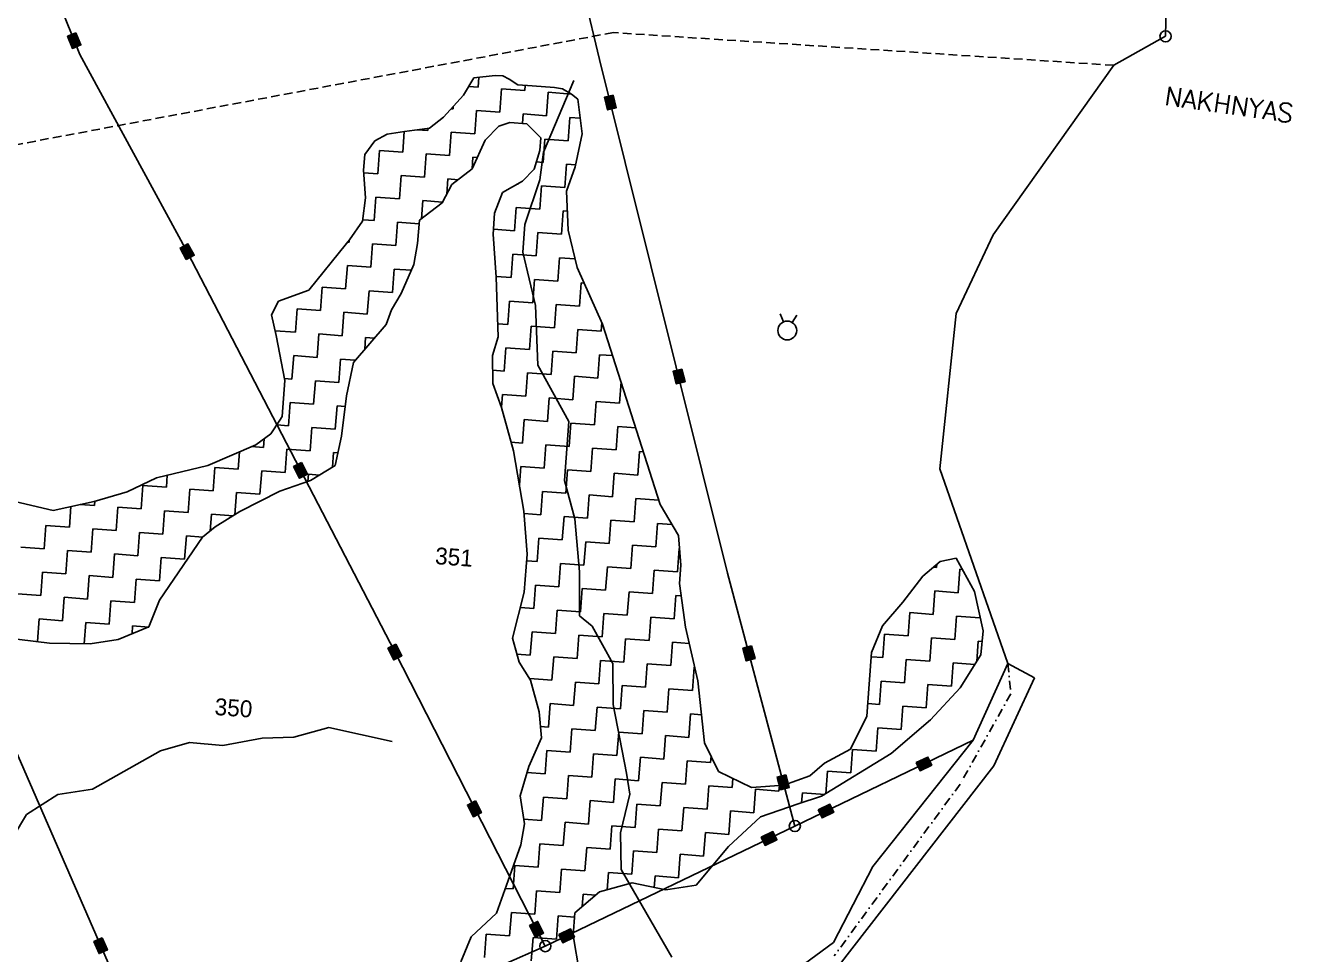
# Model space of a CAD drawing. Header units: metres. Extents: x 318079 to 324759, y 1863980 to 1868406.
# Drawn here: x 324032 to 324759, y 1867039 to 1867573 of the extents above; entities that cross this region are included whole.
import ezdxf

# ---------------------------------------------------------------- set-up
doc = ezdxf.new("R2010")
doc.units = ezdxf.units.M
doc.linetypes.add('DASHDOT', pattern=[1, 0.5, -0.25, 0, -0.25])
doc.linetypes.add('DASHED', pattern=[0.75, 0.5, -0.25])
for name, color, linetype in [('LINE_FOOTPATH', 1, 'DASHED'), ('LINE_WATER', 4, 'Continuous'), ('OFF', 1, 'Continuous'), ('POLY_HATCH', 12, 'Continuous'), ('POLY_PARCEL', 6, 'Continuous'), ('POLY_WATER', 4, 'Continuous'), ('TEXT_MAPOUT', 7, 'Continuous'), ('TEXT_PARCEL', 7, 'Continuous'), ('V_BOUND_LINE', 7, 'Continuous'), ('V_BOUND_STREAM_LINE', 7, 'DASHDOT')]:
    doc.layers.add(name, color=color, linetype=linetype)
doc.styles.get("Standard").update_dxf_attribs({"font": 'simplex.shx'})
doc.styles.add('TEXT_MAP', font='')
doc.styles.get('TEXT_MAP').set_extended_font_data('Kruti Dev 050')

msp = doc.modelspace()

# ---------------------------------------------------------------- hatches: boundary and pattern name
for points in [[(324059.28, 1867560.1), (324064.08, 1867562.06), (324061.25, 1867569), (324056.45, 1867567.05)], [(324366.5, 1867524.77), (324371.53, 1867526.01), (324369.74, 1867533.29), (324364.7, 1867532.05)], [(324125.61, 1867447.79), (324121.05, 1867445.31), (324124.63, 1867438.72), (324129.19, 1867441.2)], [(324405.99, 1867367.34), (324411.02, 1867368.58), (324409.23, 1867375.86), (324404.19, 1867374.62)], [(324189.68, 1867313.14), (324194.29, 1867315.52), (324190.85, 1867322.18), (324186.24, 1867319.81)], [(324243.8, 1867208.8), (324248.41, 1867211.18), (324244.98, 1867217.84), (324240.37, 1867215.47)], [(324446.19, 1867208.18), (324451.2, 1867209.51), (324449.27, 1867216.76), (324444.26, 1867215.43)], [(324552.73, 1867148.31), (324550.48, 1867152.98), (324543.72, 1867149.73), (324545.97, 1867145.06)], [(324465.84, 1867134.21), (324470.85, 1867135.54), (324468.92, 1867142.79), (324463.91, 1867141.46)], [(324289.53, 1867118.69), (324294.14, 1867121.07), (324290.7, 1867127.73), (324286.09, 1867125.35)], [(324496.43, 1867121.21), (324494.18, 1867125.88), (324487.43, 1867122.63), (324489.68, 1867117.96)], [(324463.76, 1867105.48), (324461.51, 1867110.15), (324454.76, 1867106.9), (324457.01, 1867102.23)], [(324326.37, 1867058.54), (324321.76, 1867056.16), (324325.2, 1867049.49), (324329.81, 1867051.87)], [(324347.53, 1867049.52), (324345.28, 1867054.2), (324338.53, 1867050.94), (324340.78, 1867046.27)], [(324074.57, 1867040.07), (324079.33, 1867042.15), (324076.33, 1867049.02), (324071.58, 1867046.95)]]:
    msp.add_hatch(color=256).paths.add_polyline_path(points)

# ---------------------------------------------------------------- linework, layer by layer
for points in [[(324061.25, 1867569), (324064.08, 1867562.06), (324059.28, 1867560.1), (324056.45, 1867567.05)], [(324369.74, 1867533.29), (324371.53, 1867526.01), (324366.5, 1867524.77), (324364.7, 1867532.05)], [(324124.63, 1867438.72), (324121.05, 1867445.31), (324125.61, 1867447.79), (324129.19, 1867441.2)], [(324409.23, 1867375.86), (324411.02, 1867368.58), (324405.99, 1867367.34), (324404.19, 1867374.62)], [(324190.85, 1867322.18), (324194.29, 1867315.52), (324189.68, 1867313.14), (324186.24, 1867319.81)], [(324244.98, 1867217.84), (324248.41, 1867211.18), (324243.8, 1867208.8), (324240.37, 1867215.47)], [(324449.27, 1867216.76), (324451.2, 1867209.51), (324446.19, 1867208.18), (324444.26, 1867215.43)], [(324543.72, 1867149.73), (324550.48, 1867152.98), (324552.73, 1867148.31), (324545.97, 1867145.06)], [(324468.92, 1867142.79), (324470.85, 1867135.54), (324465.84, 1867134.21), (324463.91, 1867141.46)], [(324290.7, 1867127.73), (324294.14, 1867121.07), (324289.53, 1867118.69), (324286.09, 1867125.35)], [(324487.43, 1867122.63), (324494.18, 1867125.88), (324496.43, 1867121.21), (324489.68, 1867117.96)], [(324454.76, 1867106.9), (324461.51, 1867110.15), (324463.76, 1867105.48), (324457.01, 1867102.23)], [(324325.2, 1867049.49), (324321.76, 1867056.16), (324326.37, 1867058.54), (324329.81, 1867051.87)], [(324338.53, 1867050.94), (324345.28, 1867054.2), (324347.53, 1867049.52), (324340.78, 1867046.27)], [(324076.33, 1867049.02), (324079.33, 1867042.15), (324074.57, 1867040.07), (324071.58, 1867046.95)]]:
    msp.add_lwpolyline(points, close=True)
for points in [[(324465.67, 1867407.5), (324467.61, 1867402.95)], [(324475.16, 1867406.8), (324472.57, 1867402.59)]]:
    msp.add_lwpolyline(points)
for centre, radius in [((324686.95, 1867567.02), 3.21), ((324469.74, 1867397.99), 5.4), ((324474.07, 1867113.32), 3.21), ((324330.78, 1867044.33), 3.21)]:
    msp.add_circle(centre, radius)
at = {"layer": 'LINE_FOOTPATH', "ltscale": 10}
for p, q in [((324369.88, 1867569.17), (323943.19, 1867488.98)), ((324657.16, 1867550.37), (324369.88, 1867569.17))]:
    msp.add_line(p, q, dxfattribs=at)
at = {"layer": 'LINE_WATER'}
for p, q in [((324329.75, 1867500.44), (324347.18, 1867541.6)), ((324327.6, 1867484.54), (324329.75, 1867500.44)), ((324318.98, 1867458.81), (324327.6, 1867484.54)), ((324317.82, 1867443.07), (324318.98, 1867458.81)), ((324325.16, 1867412.32), (324317.82, 1867443.07)), ((324326.49, 1867378.17), (324325.16, 1867412.32)), ((324344.27, 1867345.7), (324326.49, 1867378.17)), ((324341.77, 1867311.83), (324344.27, 1867345.7)), ((324347.83, 1867289.81), (324341.77, 1867311.83)), ((324350.39, 1867259.41), (324347.83, 1867289.81)), ((324350.44, 1867233.99), (324350.39, 1867259.41)), ((324357.7, 1867228.18), (324350.44, 1867233.99)), ((324369.57, 1867206.69), (324357.7, 1867228.18)), ((324369.75, 1867183.18), (324369.57, 1867206.69)), ((324377.42, 1867143.78), (324369.75, 1867183.18)), ((324186.35, 1867164.42), (324206.46, 1867169.9)), ((324206.46, 1867169.9), (324242.82, 1867161.9)), ((324109.77, 1867156.61), (324126.45, 1867161.4)), ((324126.45, 1867161.4), (324145.66, 1867159.55)), ((324145.66, 1867159.55), (324168.23, 1867163.71)), ((324168.23, 1867163.71), (324186.35, 1867164.42)), ((324070.82, 1867134.42), (324109.77, 1867156.61)), ((324379.4, 1867131.64), (324377.42, 1867143.78)), ((324032.8, 1867120.01), (324050.89, 1867131.38)), ((324050.89, 1867131.38), (324070.82, 1867134.42)), ((324373.93, 1867109.51), (324379.4, 1867131.64)), ((324025.28, 1867107.04), (324032.8, 1867120.01)), ((324374.29, 1867088.38), (324373.93, 1867109.51)), ((324403.5, 1867037.99), (324374.29, 1867088.38))]:
    msp.add_line(p, q, dxfattribs=at)
at = {"layer": 'OFF'}
msp.add_line((324596.37, 1867206.76), (324611.72, 1867198.38), dxfattribs=at)
at = {"layer": 'POLY_HATCH'}
for p, q in [((324301.91, 1867544.59), (324289.78, 1867543.23)), ((324306.39, 1867544.26), (324301.91, 1867544.59)), ((324310.02, 1867542.49), (324306.39, 1867544.26)), ((324289.78, 1867543.23), (324283.77, 1867533.17)), ((324315.04, 1867539.12), (324310.02, 1867542.49)), ((324323.26, 1867538.51), (324315.04, 1867539.12)), ((324335.97, 1867537.57), (324323.26, 1867538.51)), ((324340.74, 1867536.81), (324335.97, 1867537.57)), ((324345.77, 1867533.81), (324340.74, 1867536.81)), ((324283.77, 1867533.17), (324272.31, 1867520.5)), ((324349.51, 1867530.91), (324345.77, 1867533.81)), ((324351.98, 1867511.04), (324349.51, 1867530.91)), ((324272.31, 1867520.5), (324264.34, 1867514.34)), ((324240.02, 1867510.87), (324232.96, 1867506.89)), ((324249.91, 1867512.4), (324240.02, 1867510.87)), ((324264.34, 1867514.34), (324249.91, 1867512.4)), ((324348, 1867492.06), (324351.98, 1867511.04)), ((324232.96, 1867506.89), (324227.12, 1867499.07)), ((324227.12, 1867499.07), (324226.46, 1867490.11)), ((324226.46, 1867490.11), (324227.55, 1867474.27)), ((324343.02, 1867477.99), (324348, 1867492.06)), ((324227.55, 1867474.27), (324225.81, 1867460.89)), ((324344, 1867455.61), (324343.02, 1867477.99)), ((324225.81, 1867460.89), (324218.26, 1867450.19)), ((324218.26, 1867450.19), (324216.6, 1867448.06)), ((324349, 1867434.24), (324344, 1867455.61)), ((324216.6, 1867448.06), (324195.06, 1867421.13)), ((324363.69, 1867401.65), (324349, 1867434.24)), ((324195.06, 1867421.13), (324177.65, 1867414.78)), ((324177.65, 1867414.78), (324173.59, 1867406.98)), ((324173.59, 1867406.98), (324176.2, 1867395.21)), ((324396.82, 1867298.14), (324363.69, 1867401.65)), ((324176.2, 1867395.21), (324181.26, 1867369.36)), ((324181.26, 1867369.36), (324179.73, 1867348.63)), ((324179.73, 1867348.63), (324178.41, 1867346.41)), ((324178.41, 1867346.41), (324173.2, 1867338.69)), ((324173.2, 1867338.69), (324164.61, 1867332.38)), ((324164.61, 1867332.38), (324137.06, 1867320.52)), ((324137.06, 1867320.52), (324107.54, 1867313.43)), ((324107.54, 1867313.43), (324090.71, 1867305.41)), ((324090.71, 1867305.41), (324071.74, 1867299.86)), ((324048.16, 1867294.65), (324019.66, 1867301.39)), ((324071.74, 1867299.86), (324048.16, 1867294.65)), ((324407.34, 1867280.3), (324396.82, 1867298.14)), ((324408.7, 1867263.14), (324407.34, 1867280.3)), ((324407.93, 1867252.69), (324408.7, 1867263.14)), ((324557.45, 1867265.29), (324547.62, 1867256.83)), ((324566.8, 1867267.23), (324557.45, 1867265.29)), ((324577.22, 1867248.08), (324566.8, 1867267.23)), ((324547.62, 1867256.83), (324536.01, 1867241.94)), ((324411.33, 1867227.5), (324407.93, 1867252.69)), ((324582.13, 1867225.41), (324577.22, 1867248.08)), ((324536.01, 1867241.94), (324524.48, 1867228.35)), ((324418.28, 1867196.8), (324411.33, 1867227.5)), ((324524.48, 1867228.35), (324518.1, 1867213.07)), ((324580.93, 1867211.6), (324582.13, 1867225.41)), ((324518.1, 1867213.07), (324516.75, 1867194.79)), ((324569.02, 1867192.79), (324580.93, 1867211.6)), ((324422.22, 1867161.07), (324418.28, 1867196.8)), ((324516.75, 1867194.79), (324515.4, 1867176.51)), ((324551.88, 1867174.36), (324569.02, 1867192.79)), ((324515.4, 1867176.51), (324506.11, 1867157.51)), ((324529.42, 1867155.02), (324551.88, 1867174.36)), ((324430.22, 1867144.73), (324422.22, 1867161.07)), ((324489.47, 1867130.4), (324529.42, 1867155.02)), ((324506.11, 1867157.51), (324491.05, 1867149.43)), ((324449.26, 1867135.45), (324430.22, 1867144.73)), ((324491.05, 1867149.43), (324482.63, 1867142.18)), ((324467.76, 1867136.71), (324449.26, 1867135.45)), ((324482.63, 1867142.18), (324467.76, 1867136.71)), ((324476, 1867126.14), (324489.47, 1867130.4)), ((324454.4, 1867118.55), (324476, 1867126.14)), ((324436.05, 1867101.53), (324454.4, 1867118.55)), ((324417.32, 1867079.28), (324436.05, 1867101.53)), ((324361.81, 1867075.5), (324380.6, 1867080.68)), ((324380.6, 1867080.68), (324400.03, 1867076.62)), ((324400.03, 1867076.62), (324417.32, 1867079.28)), ((324347.77, 1867063.41), (324361.81, 1867075.5)), ((324346.81, 1867050.35), (324347.77, 1867063.41)), ((324350.5, 1867029.08), (324346.81, 1867050.35))]:
    msp.add_line(p, q, dxfattribs=at)
at = {"layer": 'POLY_HATCH', "linetype": 'Continuous', "ltscale": 10}
for p, q in [((324286.78, 1867538.22), (324292.22, 1867537.81)), ((324292.22, 1867537.81), (324292.64, 1867543.55)), ((324304.66, 1867523.39), (324305.65, 1867536.82)), ((324305.65, 1867536.82), (324319.08, 1867535.83)), ((324319.08, 1867535.83), (324319.3, 1867538.8)), ((324331.52, 1867521.41), (324332.51, 1867534.84)), ((324332.51, 1867534.84), (324345.67, 1867533.87)), ((324276.79, 1867525.45), (324277.8, 1867525.37)), ((324277.8, 1867525.37), (324277.89, 1867526.67)), ((324290.24, 1867510.95), (324291.23, 1867524.38)), ((324291.23, 1867524.38), (324304.66, 1867523.39)), ((324317.68, 1867516.88), (324318.09, 1867522.4)), ((324318.09, 1867522.4), (324331.52, 1867521.41)), ((324343.96, 1867506.99), (324344.96, 1867520.42)), ((324344.96, 1867520.42), (324350.87, 1867519.98)), ((324248.95, 1867500.49), (324249.83, 1867512.38)), ((324257.25, 1867513.38), (324263.37, 1867512.93)), ((324263.37, 1867512.93), (324263.47, 1867514.22)), ((324275.81, 1867498.51), (324276.8, 1867511.94)), ((324276.8, 1867511.94), (324290.24, 1867510.95)), ((324329.54, 1867494.55), (324330.53, 1867507.98)), ((324330.53, 1867507.98), (324343.96, 1867506.99)), ((324234.53, 1867488.05), (324235.52, 1867501.48)), ((324235.52, 1867501.48), (324248.95, 1867500.49)), ((324261.39, 1867486.07), (324262.38, 1867499.5)), ((324262.38, 1867499.5), (324275.81, 1867498.51)), ((324288.75, 1867490.8), (324289.25, 1867497.52)), ((324289.25, 1867497.52), (324291.71, 1867497.34)), ((324325.62, 1867494.84), (324329.54, 1867494.55)), ((324341.98, 1867480.12), (324342.97, 1867493.56)), ((324342.97, 1867493.56), (324348.23, 1867493.17)), ((324226.56, 1867488.64), (324234.53, 1867488.05)), ((324246.97, 1867473.63), (324247.96, 1867487.06)), ((324247.96, 1867487.06), (324261.39, 1867486.07)), ((324274.18, 1867476.41), (324274.82, 1867485.08)), ((324274.82, 1867485.08), (324280.69, 1867484.64)), ((324314.72, 1867482.14), (324315.12, 1867482.11)), ((324315.12, 1867482.11), (324315.14, 1867482.37)), ((324327.56, 1867467.68), (324328.55, 1867481.12)), ((324328.55, 1867481.12), (324341.98, 1867480.12)), ((324232.55, 1867461.18), (324233.54, 1867474.62)), ((324233.54, 1867474.62), (324246.97, 1867473.63)), ((324259.63, 1867462.19), (324260.4, 1867472.64)), ((324260.4, 1867472.64), (324271.71, 1867471.8)), ((324313.14, 1867455.24), (324314.13, 1867468.67)), ((324314.13, 1867468.67), (324327.56, 1867467.68)), ((324340, 1867453.26), (324340.99, 1867466.69)), ((324340.99, 1867466.69), (324343.52, 1867466.51)), ((324225.91, 1867461.67), (324232.55, 1867461.18)), ((324244.99, 1867446.76), (324245.98, 1867460.19)), ((324245.98, 1867460.19), (324258.32, 1867459.28)), ((324218.12, 1867448.74), (324218.23, 1867450.15)), ((324300.99, 1867456.14), (324313.14, 1867455.24)), ((324325.58, 1867440.82), (324326.57, 1867454.25)), ((324326.57, 1867454.25), (324340, 1867453.26)), ((324217.18, 1867448.81), (324218.12, 1867448.74)), ((324230.57, 1867434.32), (324231.56, 1867447.75)), ((324231.56, 1867447.75), (324244.99, 1867446.76)), ((324216.14, 1867421.88), (324217.13, 1867435.31)), ((324217.13, 1867435.31), (324230.57, 1867434.32)), ((324311.16, 1867428.38), (324312.15, 1867441.81)), ((324312.15, 1867441.81), (324325.58, 1867440.82)), ((324338.02, 1867426.4), (324339.01, 1867439.83)), ((324339.01, 1867439.83), (324347.84, 1867439.18)), ((324243.01, 1867419.9), (324244, 1867433.33)), ((324244, 1867433.33), (324253.93, 1867432.6)), ((324302.62, 1867429.01), (324311.16, 1867428.38)), ((324323.6, 1867413.96), (324324.59, 1867427.39)), ((324324.59, 1867427.39), (324338.02, 1867426.4)), ((324201.72, 1867409.44), (324202.71, 1867422.87)), ((324202.71, 1867422.87), (324216.14, 1867421.88)), ((324228.58, 1867407.46), (324229.58, 1867420.89)), ((324229.58, 1867420.89), (324243.01, 1867419.9)), ((324350.46, 1867411.97), (324351.45, 1867425.41)), ((324351.45, 1867425.41), (324353.03, 1867425.29)), ((324309.18, 1867401.51), (324310.17, 1867414.95)), ((324310.17, 1867414.95), (324323.6, 1867413.96)), ((324336.04, 1867399.53), (324337.03, 1867412.96)), ((324337.03, 1867412.96), (324350.46, 1867411.97)), ((324187.3, 1867397), (324188.29, 1867410.43)), ((324188.29, 1867410.43), (324201.72, 1867409.44)), ((324214.16, 1867395.01), (324215.15, 1867408.45)), ((324215.15, 1867408.45), (324228.58, 1867407.46)), ((324303.53, 1867401.93), (324309.18, 1867401.51)), ((324321.62, 1867387.09), (324322.61, 1867400.52)), ((324322.61, 1867400.52), (324336.04, 1867399.53)), ((324348.48, 1867385.11), (324349.47, 1867398.54)), ((324349.47, 1867398.54), (324362.91, 1867397.55)), ((324362.91, 1867397.55), (324363.28, 1867402.57)), ((324175.62, 1867397.86), (324187.3, 1867397)), ((324199.74, 1867382.57), (324200.73, 1867396.01)), ((324200.73, 1867396.01), (324214.16, 1867395.01)), ((324227.1, 1867387.25), (324227.59, 1867394.02)), ((324227.59, 1867394.02), (324232.59, 1867393.66)), ((324307.2, 1867374.65), (324308.19, 1867388.08)), ((324308.19, 1867388.08), (324321.62, 1867387.09)), ((324334.06, 1867372.67), (324335.05, 1867386.1)), ((324335.05, 1867386.1), (324348.48, 1867385.11)), ((324360.92, 1867370.69), (324361.91, 1867384.12)), ((324361.91, 1867384.12), (324369.48, 1867383.56)), ((324185.32, 1867370.13), (324186.31, 1867383.56)), ((324186.31, 1867383.56), (324199.74, 1867382.57)), ((324212.18, 1867368.15), (324213.17, 1867381.58)), ((324213.17, 1867381.58), (324221.69, 1867380.96)), ((324181.05, 1867370.45), (324185.32, 1867370.13)), ((324197.76, 1867355.71), (324198.75, 1867369.14)), ((324198.75, 1867369.14), (324212.18, 1867368.15)), ((324300.57, 1867375.14), (324307.2, 1867374.65)), ((324319.64, 1867360.23), (324320.63, 1867373.66)), ((324320.63, 1867373.66), (324334.06, 1867372.67)), ((324346.5, 1867358.25), (324347.49, 1867371.68)), ((324347.49, 1867371.68), (324360.92, 1867370.69)), ((324373.37, 1867356.27), (324374.27, 1867368.58)), ((324183.34, 1867343.27), (324184.33, 1867356.7)), ((324184.33, 1867356.7), (324197.76, 1867355.71)), ((324210.2, 1867341.29), (324211.19, 1867354.72)), ((324211.19, 1867354.72), (324215.95, 1867354.37)), ((324305.67, 1867353.91), (324306.21, 1867361.22)), ((324306.21, 1867361.22), (324319.64, 1867360.23)), ((324332.08, 1867345.8), (324333.07, 1867359.24)), ((324333.07, 1867359.24), (324346.5, 1867358.25)), ((324358.94, 1867343.82), (324359.93, 1867357.26)), ((324359.93, 1867357.26), (324373.37, 1867356.27)), ((324176.62, 1867343.76), (324183.34, 1867343.27)), ((324195.78, 1867328.85), (324196.77, 1867342.28)), ((324196.77, 1867342.28), (324210.2, 1867341.29)), ((324317.66, 1867333.36), (324318.65, 1867346.8)), ((324318.65, 1867346.8), (324332.08, 1867345.8)), ((324344.52, 1867331.38), (324345.51, 1867344.81)), ((324345.51, 1867344.81), (324358.94, 1867343.82)), ((324371.38, 1867329.4), (324372.38, 1867342.83)), ((324372.38, 1867342.83), (324382.76, 1867342.07)), ((324168.91, 1867330.83), (324169.28, 1867335.81)), ((324311.09, 1867333.85), (324317.66, 1867333.36)), ((324154.49, 1867318.38), (324155.23, 1867328.34)), ((324162.16, 1867331.32), (324168.91, 1867330.83)), ((324181.36, 1867316.4), (324182.35, 1867329.84)), ((324182.35, 1867329.84), (324195.78, 1867328.85)), ((324208.6, 1867319.57), (324209.21, 1867327.85)), ((324209.21, 1867327.85), (324211.67, 1867327.67)), ((324330.1, 1867318.94), (324331.09, 1867332.37)), ((324331.09, 1867332.37), (324344.52, 1867331.38)), ((324356.96, 1867316.96), (324357.95, 1867330.39)), ((324357.95, 1867330.39), (324371.38, 1867329.4)), ((324383.83, 1867314.98), (324384.82, 1867328.41)), ((324384.82, 1867328.41), (324387.19, 1867328.24)), ((324140.07, 1867305.94), (324141.06, 1867319.38)), ((324141.06, 1867319.38), (324154.49, 1867318.38)), ((324315.87, 1867309.1), (324316.67, 1867319.93)), ((324316.67, 1867319.93), (324330.1, 1867318.94)), ((324113.2, 1867307.92), (324113.72, 1867314.92)), ((324166.93, 1867303.96), (324167.92, 1867317.39)), ((324167.92, 1867317.39), (324181.36, 1867316.4)), ((324194.48, 1867311.24), (324194.79, 1867315.41)), ((324194.79, 1867315.41), (324201.13, 1867314.95)), ((324342.54, 1867304.52), (324343.53, 1867317.95)), ((324343.53, 1867317.95), (324356.96, 1867316.96)), ((324369.4, 1867302.54), (324370.39, 1867315.97)), ((324370.39, 1867315.97), (324383.83, 1867314.98)), ((324098.78, 1867295.48), (324099.77, 1867308.91)), ((324099.77, 1867308.91), (324113.2, 1867307.92)), ((324125.65, 1867293.5), (324126.64, 1867306.93)), ((324126.64, 1867306.93), (324140.07, 1867305.94)), ((324152.56, 1867292.16), (324153.5, 1867304.95)), ((324153.5, 1867304.95), (324166.93, 1867303.96)), ((324328.12, 1867292.08), (324329.11, 1867305.51)), ((324329.11, 1867305.51), (324342.54, 1867304.52)), ((324057.5, 1867285.02), (324058.37, 1867296.91)), ((324063.64, 1867298.07), (324071.92, 1867297.46)), ((324071.92, 1867297.46), (324072.1, 1867299.97)), ((324084.36, 1867283.04), (324085.35, 1867296.47)), ((324085.35, 1867296.47), (324098.78, 1867295.48)), ((324354.98, 1867290.1), (324355.97, 1867303.53)), ((324355.97, 1867303.53), (324369.4, 1867302.54)), ((324381.85, 1867288.11), (324382.84, 1867301.55)), ((324382.84, 1867301.55), (324396.04, 1867300.57)), ((324111.22, 1867281.06), (324112.21, 1867294.49)), ((324112.21, 1867294.49), (324125.65, 1867293.5)), ((324138.36, 1867282.81), (324139.08, 1867292.51)), ((324139.08, 1867292.51), (324151.63, 1867291.59)), ((324318.57, 1867292.78), (324328.12, 1867292.08)), ((324340.56, 1867277.65), (324341.55, 1867291.09)), ((324341.55, 1867291.09), (324354.98, 1867290.1)), ((324043.07, 1867272.58), (324044.06, 1867286.01)), ((324044.06, 1867286.01), (324057.5, 1867285.02)), ((324069.94, 1867270.6), (324070.93, 1867284.03)), ((324070.93, 1867284.03), (324084.36, 1867283.04)), ((324096.8, 1867268.62), (324097.79, 1867282.05)), ((324097.79, 1867282.05), (324111.22, 1867281.06)), ((324367.42, 1867275.67), (324368.41, 1867289.1)), ((324368.41, 1867289.1), (324381.85, 1867288.11)), ((324394.29, 1867273.69), (324395.28, 1867287.12)), ((324395.28, 1867287.12), (324403.68, 1867286.5)), ((324123.67, 1867266.64), (324124.66, 1867280.07)), ((324124.66, 1867280.07), (324134.11, 1867279.37)), ((324326.14, 1867265.21), (324327.13, 1867278.64)), ((324327.13, 1867278.64), (324340.56, 1867277.65)), ((324353, 1867263.23), (324353.99, 1867276.66)), ((324353.99, 1867276.66), (324367.42, 1867275.67)), ((324379.86, 1867261.25), (324380.85, 1867274.68)), ((324380.85, 1867274.68), (324394.29, 1867273.69)), ((324029.64, 1867273.57), (324043.07, 1867272.58)), ((324055.51, 1867258.16), (324056.51, 1867271.59)), ((324056.51, 1867271.59), (324069.94, 1867270.6)), ((324082.38, 1867256.18), (324083.37, 1867269.61)), ((324083.37, 1867269.61), (324096.8, 1867268.62)), ((324109.24, 1867254.2), (324110.23, 1867267.63)), ((324110.23, 1867267.63), (324123.67, 1867266.64)), ((324406.73, 1867259.27), (324407.72, 1867272.7)), ((324407.72, 1867272.7), (324407.94, 1867272.68)), ((324320.04, 1867265.66), (324326.14, 1867265.21)), ((324338.58, 1867250.79), (324339.57, 1867264.22)), ((324339.57, 1867264.22), (324353, 1867263.23)), ((324365.44, 1867248.81), (324366.43, 1867262.24)), ((324366.43, 1867262.24), (324379.86, 1867261.25)), ((324392.31, 1867246.83), (324393.3, 1867260.26)), ((324393.3, 1867260.26), (324406.73, 1867259.27)), ((324553.57, 1867261.95), (324555.47, 1867261.81)), ((324555.47, 1867261.81), (324555.61, 1867263.71)), ((324567.91, 1867247.38), (324568.9, 1867260.82)), ((324568.9, 1867260.82), (324570.35, 1867260.71)), ((324041.09, 1867245.72), (324042.08, 1867259.15)), ((324042.08, 1867259.15), (324055.51, 1867258.16)), ((324067.96, 1867243.74), (324068.95, 1867257.17)), ((324068.95, 1867257.17), (324082.38, 1867256.18)), ((324094.82, 1867241.75), (324095.81, 1867255.19)), ((324095.81, 1867255.19), (324109.24, 1867254.2)), ((324027.66, 1867246.71), (324041.09, 1867245.72)), ((324324.16, 1867238.35), (324325.15, 1867251.78)), ((324325.15, 1867251.78), (324338.58, 1867250.79)), ((324351.02, 1867236.37), (324352.01, 1867249.8)), ((324352.01, 1867249.8), (324365.44, 1867248.81)), ((324377.88, 1867234.39), (324378.87, 1867247.82)), ((324378.87, 1867247.82), (324392.31, 1867246.83)), ((324404.75, 1867232.41), (324405.74, 1867245.84)), ((324405.74, 1867245.84), (324408.89, 1867245.61)), ((324553.49, 1867234.94), (324554.48, 1867248.37)), ((324554.48, 1867248.37), (324567.91, 1867247.38)), ((324053.53, 1867231.29), (324054.52, 1867244.73)), ((324054.52, 1867244.73), (324067.96, 1867243.74)), ((324080.4, 1867229.31), (324081.39, 1867242.74)), ((324081.39, 1867242.74), (324094.82, 1867241.75)), ((324108.24, 1867240.6), (324108.25, 1867240.76)), ((324108.25, 1867240.76), (324108.3, 1867240.76)), ((324316.45, 1867238.92), (324324.16, 1867238.35)), ((324039.14, 1867219.27), (324040.1, 1867232.28)), ((324040.1, 1867232.28), (324053.53, 1867231.29)), ((324336.6, 1867223.93), (324337.59, 1867237.36)), ((324337.59, 1867237.36), (324351.02, 1867236.37)), ((324363.46, 1867221.94), (324364.45, 1867235.38)), ((324364.45, 1867235.38), (324377.88, 1867234.39)), ((324390.33, 1867219.96), (324391.32, 1867233.4)), ((324391.32, 1867233.4), (324404.75, 1867232.41)), ((324539.07, 1867222.5), (324540.06, 1867235.93)), ((324540.06, 1867235.93), (324553.49, 1867234.94)), ((324565.93, 1867220.52), (324566.92, 1867233.95)), ((324566.92, 1867233.95), (324580.35, 1867232.96)), ((324580.35, 1867232.96), (324580.39, 1867233.44)), ((324066.06, 1867218.01), (324066.97, 1867230.3)), ((324066.97, 1867230.3), (324080.4, 1867229.31)), ((324093.49, 1867223.7), (324093.83, 1867228.32)), ((324093.83, 1867228.32), (324103.09, 1867227.64)), ((324322.17, 1867211.48), (324323.16, 1867224.92)), ((324323.16, 1867224.92), (324336.6, 1867223.93)), ((324349.04, 1867209.5), (324350.03, 1867222.94)), ((324350.03, 1867222.94), (324363.46, 1867221.94)), ((324375.9, 1867207.52), (324376.89, 1867220.95)), ((324376.89, 1867220.95), (324390.33, 1867219.96)), ((324402.77, 1867205.54), (324403.76, 1867218.97)), ((324403.76, 1867218.97), (324413.42, 1867218.26)), ((324524.65, 1867210.06), (324525.64, 1867223.49)), ((324525.64, 1867223.49), (324539.07, 1867222.5)), ((324551.51, 1867208.08), (324552.5, 1867221.51)), ((324552.5, 1867221.51), (324565.93, 1867220.52)), ((324578.5, 1867207.76), (324579.36, 1867219.53)), ((324579.36, 1867219.53), (324581.6, 1867219.36)), ((324314.46, 1867212.05), (324322.17, 1867211.48)), ((324334.62, 1867197.06), (324335.61, 1867210.49)), ((324335.61, 1867210.49), (324349.04, 1867209.5)), ((324517.91, 1867210.56), (324524.65, 1867210.06)), ((324361.48, 1867195.08), (324362.47, 1867208.51)), ((324362.47, 1867208.51), (324375.9, 1867207.52)), ((324388.34, 1867193.1), (324389.33, 1867206.53)), ((324389.33, 1867206.53), (324402.77, 1867205.54)), ((324415.21, 1867191.12), (324416.2, 1867204.55)), ((324416.2, 1867204.55), (324416.53, 1867204.53)), ((324537.09, 1867195.64), (324538.08, 1867209.07)), ((324538.08, 1867209.07), (324551.51, 1867208.08)), ((324563.95, 1867193.66), (324564.94, 1867207.09)), ((324564.94, 1867207.09), (324577.49, 1867206.16)), ((324321.84, 1867198), (324334.62, 1867197.06)), ((324347.06, 1867182.64), (324348.05, 1867196.07)), ((324348.05, 1867196.07), (324361.48, 1867195.08)), ((324522.66, 1867183.2), (324523.65, 1867196.63)), ((324523.65, 1867196.63), (324537.09, 1867195.64)), ((324549.53, 1867181.21), (324550.52, 1867194.65)), ((324550.52, 1867194.65), (324563.95, 1867193.66)), ((324373.92, 1867180.66), (324374.91, 1867194.09)), ((324374.91, 1867194.09), (324388.34, 1867193.1)), ((324400.79, 1867178.68), (324401.78, 1867192.11)), ((324401.78, 1867192.11), (324415.21, 1867191.12)), ((324332.64, 1867170.2), (324333.63, 1867183.63)), ((324333.63, 1867183.63), (324347.06, 1867182.64)), ((324359.5, 1867168.22), (324360.49, 1867181.65)), ((324360.49, 1867181.65), (324373.92, 1867180.66)), ((324515.93, 1867183.69), (324522.66, 1867183.2)), ((324535.11, 1867168.77), (324536.1, 1867182.2)), ((324536.1, 1867182.2), (324549.53, 1867181.21)), ((324386.36, 1867166.24), (324387.35, 1867179.67)), ((324387.35, 1867179.67), (324400.79, 1867178.68)), ((324413.23, 1867164.25), (324414.22, 1867177.69)), ((324414.22, 1867177.69), (324420.43, 1867177.23)), ((324328, 1867170.54), (324332.64, 1867170.2)), ((324345.08, 1867155.78), (324346.07, 1867169.21)), ((324346.07, 1867169.21), (324359.5, 1867168.22)), ((324371.94, 1867153.79), (324372.93, 1867167.23)), ((324372.93, 1867167.23), (324386.36, 1867166.24)), ((324520.68, 1867156.33), (324521.67, 1867169.76)), ((324521.67, 1867169.76), (324535.11, 1867168.77)), ((324398.8, 1867151.81), (324399.8, 1867165.25)), ((324399.8, 1867165.25), (324413.23, 1867164.25)), ((324330.65, 1867143.33), (324331.64, 1867156.77)), ((324331.64, 1867156.77), (324345.08, 1867155.78)), ((324357.52, 1867141.35), (324358.51, 1867154.78)), ((324358.51, 1867154.78), (324371.94, 1867153.79)), ((324384.38, 1867139.37), (324385.37, 1867152.8)), ((324385.37, 1867152.8), (324398.8, 1867151.81)), ((324425.67, 1867149.83), (324425.94, 1867153.47)), ((324506.26, 1867143.89), (324507.25, 1867157.32)), ((324507.25, 1867157.32), (324520.68, 1867156.33)), ((324320.25, 1867144.1), (324330.65, 1867143.33)), ((324411.25, 1867137.39), (324412.24, 1867150.82)), ((324412.24, 1867150.82), (324425.67, 1867149.83)), ((324491.87, 1867131.88), (324492.83, 1867144.88)), ((324492.83, 1867144.88), (324506.26, 1867143.89)), ((324343.1, 1867128.91), (324344.09, 1867142.34)), ((324344.09, 1867142.34), (324357.52, 1867141.35)), ((324369.96, 1867126.93), (324370.95, 1867140.36)), ((324370.95, 1867140.36), (324384.38, 1867139.37)), ((324396.82, 1867124.95), (324397.81, 1867138.38)), ((324397.81, 1867138.38), (324411.25, 1867137.39)), ((324438.11, 1867135.41), (324438.5, 1867140.69)), ((324464.97, 1867133.43), (324465.2, 1867136.54)), ((324328.67, 1867116.47), (324329.66, 1867129.9)), ((324329.66, 1867129.9), (324343.1, 1867128.91)), ((324423.69, 1867122.97), (324424.68, 1867136.4)), ((324424.68, 1867136.4), (324438.11, 1867135.41)), ((324450.55, 1867120.99), (324451.54, 1867134.42)), ((324451.54, 1867134.42), (324464.97, 1867133.43)), ((324477.99, 1867126.77), (324478.41, 1867132.44)), ((324478.41, 1867132.44), (324491.24, 1867131.49)), ((324355.54, 1867114.49), (324356.53, 1867127.92)), ((324356.53, 1867127.92), (324369.96, 1867126.93)), ((324382.4, 1867112.51), (324383.39, 1867125.94)), ((324383.39, 1867125.94), (324396.82, 1867124.95)), ((324409.27, 1867110.53), (324410.26, 1867123.96)), ((324410.26, 1867123.96), (324423.69, 1867122.97)), ((324436.13, 1867108.55), (324437.12, 1867121.98)), ((324437.12, 1867121.98), (324450.55, 1867120.99)), ((324318.42, 1867117.23), (324328.67, 1867116.47)), ((324341.11, 1867102.05), (324342.11, 1867115.48)), ((324342.11, 1867115.48), (324355.54, 1867114.49)), ((324367.98, 1867100.07), (324368.97, 1867113.5)), ((324368.97, 1867113.5), (324382.4, 1867112.51)), ((324394.84, 1867098.09), (324395.83, 1867111.52)), ((324395.83, 1867111.52), (324409.27, 1867110.53)), ((324421.71, 1867096.1), (324422.7, 1867109.54)), ((324422.7, 1867109.54), (324436.13, 1867108.55)), ((324326.69, 1867089.61), (324327.68, 1867103.04)), ((324327.68, 1867103.04), (324341.11, 1867102.05)), ((324353.56, 1867087.62), (324354.55, 1867101.06)), ((324354.55, 1867101.06), (324367.98, 1867100.07)), ((324380.42, 1867085.64), (324381.41, 1867099.08)), ((324381.41, 1867099.08), (324394.84, 1867098.09)), ((324407.28, 1867083.66), (324408.27, 1867097.09)), ((324408.27, 1867097.09), (324421.71, 1867096.1)), ((324312.27, 1867077.16), (324313.26, 1867090.6)), ((324313.26, 1867090.6), (324326.69, 1867089.61)), ((324339.13, 1867075.18), (324340.12, 1867088.61)), ((324340.12, 1867088.61), (324353.56, 1867087.62)), ((324366.26, 1867076.72), (324366.99, 1867086.63)), ((324366.99, 1867086.63), (324380.42, 1867085.64)), ((324393.36, 1867078.01), (324393.85, 1867084.65)), ((324393.85, 1867084.65), (324407.28, 1867083.66)), ((324307.9, 1867077.49), (324312.27, 1867077.16)), ((324324.71, 1867062.74), (324325.7, 1867076.17)), ((324325.7, 1867076.17), (324339.13, 1867075.18)), ((324352.04, 1867067.09), (324352.57, 1867074.19)), ((324352.57, 1867074.19), (324359.69, 1867073.67)), ((324310.29, 1867050.3), (324311.28, 1867063.73)), ((324311.28, 1867063.73), (324324.71, 1867062.74)), ((324337.15, 1867048.32), (324338.14, 1867061.75)), ((324338.14, 1867061.75), (324347.6, 1867061.05)), ((324295.87, 1867037.86), (324296.86, 1867051.29)), ((324296.86, 1867051.29), (324310.29, 1867050.3)), ((324322.73, 1867035.88), (324323.72, 1867049.31)), ((324323.72, 1867049.31), (324337.15, 1867048.32))]:
    msp.add_line(p, q, dxfattribs=at)
at = {"layer": 'POLY_HATCH', "ltscale": 10}
for p, q in [((324296.19, 1867507.45), (324304.14, 1867515.43)), ((324304.14, 1867515.43), (324310.41, 1867517.42)), ((324310.41, 1867517.42), (324320.16, 1867516.7)), ((324320.16, 1867516.7), (324328.16, 1867508.77)), ((324288.84, 1867490.87), (324296.19, 1867507.45)), ((324328.16, 1867508.77), (324327.62, 1867501.47)), ((324327.62, 1867501.47), (324324.37, 1867490.69)), ((324277.15, 1867481.94), (324288.84, 1867490.87)), ((324324.37, 1867490.69), (324317.74, 1867483.84)), ((324271.47, 1867471.35), (324277.15, 1867481.94)), ((324317.74, 1867483.84), (324306.23, 1867477.35)), ((324258.47, 1867461.3), (324271.47, 1867471.35)), ((324306.23, 1867477.35), (324301.68, 1867465.45)), ((324301.68, 1867465.45), (324300.78, 1867453.28)), ((324257.48, 1867447.91), (324258.47, 1867461.3)), ((324300.78, 1867453.28), (324302.64, 1867428.68)), ((324255.37, 1867435.83), (324257.48, 1867447.91)), ((324248.02, 1867419.25), (324255.37, 1867435.83)), ((324302.64, 1867428.68), (324303.79, 1867394.33)), ((324242.42, 1867409.87), (324248.02, 1867419.25)), ((324239.36, 1867401.53), (324242.42, 1867409.87)), ((324220.58, 1867379.67), (324239.36, 1867401.53)), ((324303.79, 1867394.33), (324300.54, 1867383.56)), ((324216.71, 1867360.38), (324220.58, 1867379.67)), ((324300.54, 1867383.56), (324300.59, 1867367.65)), ((324300.59, 1867367.65), (324305.7, 1867353.82)), ((324213.79, 1867337.35), (324216.71, 1867360.38)), ((324305.7, 1867353.82), (324312.44, 1867328.85)), ((324210.09, 1867320.5), (324213.79, 1867337.35)), ((324312.44, 1867328.85), (324318.46, 1867294.15)), ((324195.97, 1867311.75), (324210.09, 1867320.5)), ((324178.36, 1867305.71), (324195.97, 1867311.75)), ((324155.43, 1867293.94), (324178.36, 1867305.71)), ((324141.3, 1867285.19), (324155.43, 1867293.94)), ((324318.46, 1867294.15), (324320.32, 1867269.55)), ((324133.96, 1867279.25), (324141.3, 1867285.19)), ((324109.23, 1867243.14), (324133.96, 1867279.25)), ((324320.32, 1867269.55), (324318.71, 1867247.64)), ((324318.71, 1867247.64), (324311.86, 1867221.23)), ((324103.19, 1867227.68), (324109.23, 1867243.14)), ((324085.5, 1867220.42), (324103.19, 1867227.68)), ((324019.4, 1867221.63), (324046.13, 1867218.43)), ((324046.13, 1867218.43), (324069.38, 1867217.94)), ((324069.38, 1867217.94), (324085.5, 1867220.42)), ((324311.86, 1867221.23), (324315.75, 1867207.49)), ((324315.75, 1867207.49), (324322.34, 1867197.21)), ((324322.34, 1867197.21), (324327.23, 1867178.86)), ((324327.23, 1867178.86), (324328.59, 1867164.08)), ((324328.59, 1867164.08), (324321.24, 1867147.5)), ((324321.24, 1867147.5), (324316.33, 1867130.73)), ((324316.33, 1867130.73), (324318.82, 1867114.64)), ((324318.82, 1867114.64), (324316.7, 1867102.56)), ((324316.7, 1867102.56), (324310.48, 1867084.67)), ((324310.48, 1867084.67), (324302.77, 1867063.22)), ((324302.77, 1867063.22), (324288.28, 1867049.6)), ((324288.28, 1867049.6), (324282.33, 1867035.36))]:
    msp.add_line(p, q, dxfattribs=at)
at = {"layer": 'POLY_PARCEL'}
for p, q in [((324326.95, 1867698.65), (324361.95, 1867553.79)), ((324063.53, 1867556.54), (324050.97, 1867587.36)), ((324125.12, 1867443.26), (324063.53, 1867556.54)), ((324361.95, 1867553.79), (324435.45, 1867258.69)), ((324244.39, 1867213.32), (324125.12, 1867443.26)), ((324435.45, 1867258.69), (324474.07, 1867113.32)), ((324330.78, 1867044.33), (324244.39, 1867213.32)), ((324012.19, 1867189.75), (324116.59, 1866950.13)), ((324576.42, 1867162.6), (324474.07, 1867113.32)), ((324474.07, 1867113.32), (324330.78, 1867044.33)), ((324330.78, 1867044.33), (324116.59, 1866950.13))]:
    msp.add_line(p, q, dxfattribs=at)
at = {"layer": 'POLY_WATER'}
for p, q in [((324576.42, 1867162.6), (324596.37, 1867206.76)), ((324611.72, 1867198.38), (324588.4, 1867147.92)), ((324518.78, 1867090), (324576.42, 1867162.6)), ((324588.4, 1867147.92), (324498.15, 1867031.73)), ((324496.33, 1867046.36), (324518.78, 1867090)), ((324475.99, 1867031.55), (324496.33, 1867046.36))]:
    msp.add_line(p, q, dxfattribs=at)
at = {"layer": 'V_BOUND_LINE'}
for p, q in [((324687.26, 1867584.39), (324686.95, 1867567.02)), ((324686.95, 1867567.02), (324657.16, 1867550.37)), ((324657.16, 1867550.37), (324588.03, 1867453.04)), ((324588.03, 1867453.04), (324566.78, 1867407.74)), ((324566.78, 1867407.74), (324557.3, 1867318.57)), ((324557.3, 1867318.57), (324596.37, 1867206.76))]:
    msp.add_line(p, q, dxfattribs=at)
at = {"layer": 'V_BOUND_STREAM_LINE', "ltscale": 10}
for p, q in [((324596.37, 1867206.76), (324598.13, 1867189.33)), ((324598.13, 1867189.33), (324569, 1867137.47)), ((324569, 1867137.47), (324496.71, 1867038.71))]:
    msp.add_line(p, q, dxfattribs=at)

# ---------------------------------------------------------------- texts
at = {"layer": 'TEXT_MAPOUT', "ltscale": 10}
msp.add_text('NAKHNYAS', height=10.775, rotation=351.89899, dxfattribs=at).set_placement((324685.83, 1867527.67))
at = {"layer": 'TEXT_PARCEL', "ltscale": 10, "style": 'TEXT_MAP'}
for s, p in [('351', (324267.25, 1867263.83)), ('350', (324140.64, 1867177.17))]:
    msp.add_text(s, height=9.697, rotation=355.78265, dxfattribs=at).set_placement(p)

doc.saveas('drawing.dxf')
